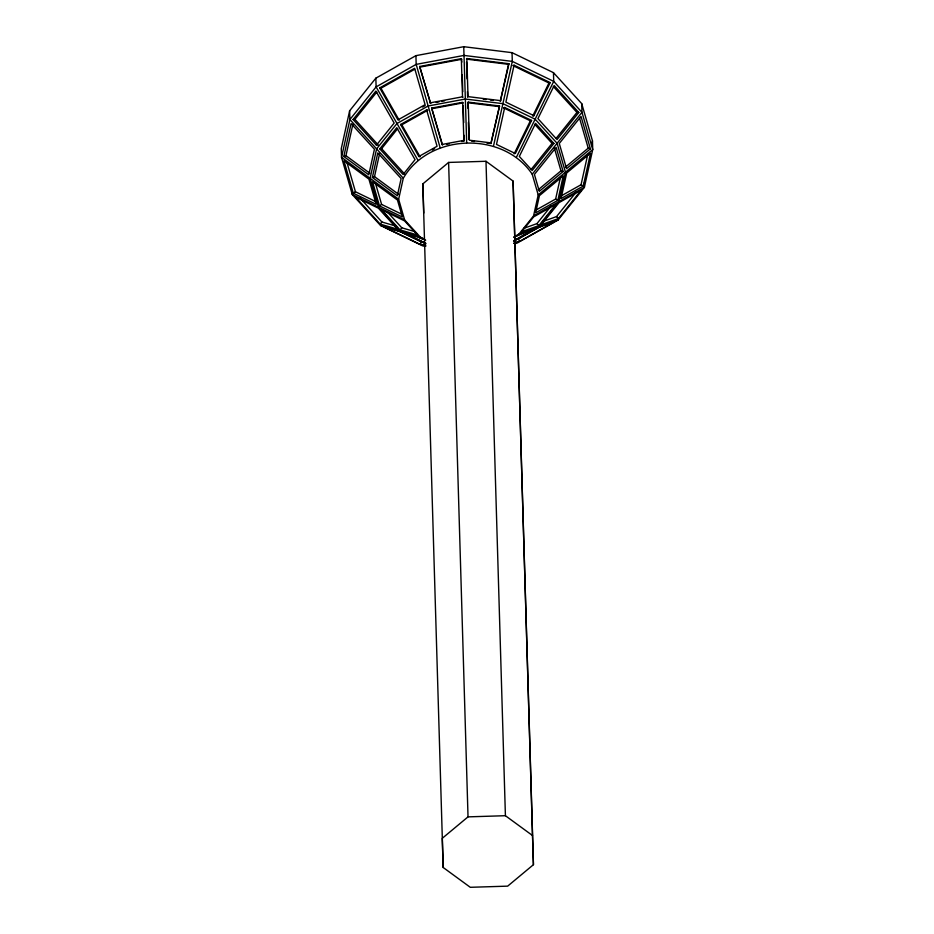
<?xml version="1.0" encoding="UTF-8"?>
<svg xmlns="http://www.w3.org/2000/svg" width="934" height="934" viewBox="0 0 934 934"><rect width="100%" height="100%" fill="white"/><g stroke="black" fill="none" stroke-linecap="round" stroke-linejoin="round"><path stroke-width="1.4" d="M514.085 243.26L518.078 242.501L558.147 219.992L584.369 187.349L592.728 149.545L592.471 140.824L581.707 103.604L553.465 72.654L512.042 52.666L463.743 46.7L415.922 55.655L375.853 78.164L349.631 110.807L341.272 148.611L341.529 157.344L352.293 194.552L380.535 225.503L421.958 245.49L425.962 246.004M343.805 156.492L351.091 123.557L374.441 149.207L368.778 174.798L343.805 156.492L345.942 155.686L352.924 124.117M372.362 177.437L377.791 152.896L401.13 178.557L397.335 195.755L372.362 177.437L374.499 176.631L379.624 153.456M424.153 238.964L420.312 237.108L404.62 219.91L398.643 199.234L403.29 178.231C429.453 133.2 503.298 130.947 532.228 174.238L538.206 194.902L533.559 215.906L518.989 234.049L514.05 236.827M535.906 210.115L555.648 199.012L560.47 177.203M557.843 200.355L563.272 175.825L539.432 195.65L535.637 212.835L557.843 200.355L555.648 199.012M561.311 195.825L581.053 184.734L587.731 154.542M591.537 145.015L592.471 140.824M583.248 186.076L590.533 153.141L566.704 172.965L561.042 198.557L583.248 186.076L581.053 184.734M499.55 105.986L490.934 143.544L499.55 105.986L468.203 102.11L467.969 108.367M508.528 64.329L500.32 101.281L508.937 63.71L466.86 58.515L466.451 59.134L508.528 64.329L508.937 63.71M493.526 145.938L512.299 61.399L512.042 52.666M504.699 107.468L496.491 144.42L515.323 153.503L531.586 120.439L504.699 107.468L503.496 107.854L530.372 120.825L531.586 120.439M514.085 65.205L505.878 102.156L533.921 115.676L550.184 82.612L514.085 65.205L512.883 65.59L548.97 82.998L550.184 82.612M425.764 243.774L401.55 232.087L384.166 227.02L420.253 244.428L421.397 241.894L424.059 242.233M514.12 153.888L530.372 120.825M548.97 82.998L532.719 116.061L533.921 115.676M516.537 157.04L553.722 81.375L553.465 72.654M353.075 119.505L375.912 91.065L394.16 123.066L376.414 145.167L353.075 119.505L354.908 119.33L376.822 92.022M379.776 148.856L396.787 127.666L415.035 159.667L403.114 174.518L379.776 148.856L381.609 148.681L397.721 128.6M531.248 169.311L552.087 143.381L553.909 143.451L532.17 170.513L519.327 156.433L535.579 123.358L553.909 143.451M556.115 138.36L576.955 112.43L578.788 112.5L557.038 139.563L537.926 118.606L554.177 85.531L578.788 112.5M532.228 174.238L581.964 112.337L581.707 103.604M523.787 228.34L536.957 223.611L551.282 205.772M538.848 225.584L555.858 204.406L533.653 216.886L521.732 231.725L538.848 225.584L536.957 223.611M543.366 221.311L556.536 216.595L576.628 191.563M558.427 218.568L581.263 190.127L559.057 202.608L541.311 224.709L558.427 218.568L556.536 216.595M380.161 224.102L397.545 229.169L378.433 208.212L355.562 197.132L380.161 224.102L381.924 222.012L395.304 225.911M400.056 229.892L417.44 234.971L404.597 220.891L381.726 209.811L400.056 229.892L401.818 227.814L415.198 231.714M443.183 867.488L422.833 183.881L448.612 162.434L485.995 161.278L513.081 181.079L533.442 864.686L507.664 886.144L470.281 887.3L443.183 867.488L442.261 838.312L468.027 816.865L505.411 815.709L532.508 835.521L533.442 864.686M538.206 189.765L560.96 170.84L563.132 171.517L539.303 191.342L534.411 174.424L556.15 147.362L563.132 171.517M565.467 167.081L588.222 148.156L590.393 148.833L566.564 168.657L559.279 143.474L581.018 116.411L590.393 148.833M538.206 194.902L592.728 149.545L581.964 112.337L553.722 81.375L512.299 61.399L464 55.421L416.179 64.376L376.11 86.897L349.9 119.54L341.529 157.344L398.643 199.234M353.321 193.221L376.192 204.301L368.907 179.106L343.946 160.8L353.321 193.221L355.434 191.739L375.76 201.592M379.484 205.9L402.356 216.98L397.464 200.051L372.503 181.745L379.484 205.9L381.597 204.418L401.935 214.271M379.718 87.901L414.626 68.287L425.098 104.655L397.966 119.902L379.718 87.901L380.955 88.216L414.614 69.303M422.623 107.048L425.098 105.659M400.593 124.502L426.604 109.897L427.83 110.2L401.83 124.817L400.593 124.502L418.841 156.503L420.078 156.807L401.83 124.817M418.841 156.503L437.065 146.264L426.604 109.897M432.22 149.989L434.649 148.623M533.559 215.906L584.369 187.349L584.229 182.982M514.284 236.944L535.042 228.748L513.992 240.587M513.933 237.423L523.834 231.854M513.642 241.03L538.568 227.02L558.964 201.627L565.467 172.23L557.096 143.287L535.135 119.202L502.912 103.662L465.342 99.027L428.146 105.986L396.985 123.498L376.6 148.88L370.086 178.289L378.457 207.231L400.417 231.305L424.912 243.12M514.074 241.03L537.505 227.873L554.621 221.732L519.713 241.346L514.377 242.35M515.743 239.384L518.417 238.882L542.105 225.573M518.989 234.049L558.147 219.992M419.67 66.489L430.586 103.44L419.67 66.489L461.338 58.679L461.875 62.099M420.125 67.073L461.793 59.274M430.142 102.857L462.517 96.797L462.96 97.381M436.213 102.39L439.038 101.864M441.852 101.339L444.666 100.802M431.648 108.087L462.68 102.285L463.859 140.392L442.109 144.455L431.648 108.087L442.553 145.05L442.109 144.455M432.092 108.683L463.136 102.868M446.639 144.291L449.359 143.778M461.594 141.489L464.303 140.976L464.128 135.337M513.863 243.295L518.078 242.501M376.414 145.167L378.247 144.98L354.908 119.33M500.729 100.662L468.027 96.622L466.86 58.515M483.263 99.167L486.112 99.518M490.373 100.043L493.21 100.405M467.794 102.728L499.141 106.604M491.342 142.925L469.37 140.217L468.203 102.11M471.717 141.174L474.46 141.513M486.812 143.042L489.556 143.381M421.958 245.49L424.795 245.84M420.253 244.428L425.589 245.105M380.535 225.503L420.312 237.108M423.954 239.104L404.048 232.823L425.811 243.319M414.159 234.597L425.682 240.166M419.261 237.54L423.09 239.384M396.903 230.079L421.397 241.894M404.62 219.91L352.293 194.552L352.2 191.645M345.942 155.686L369.771 173.164M374.499 176.631L398.328 194.109M553.302 86.5L576.955 112.43M534.715 124.35L552.087 143.381M387.341 211.948L401.818 227.814M360.162 198.16L381.924 222.012M381.609 148.681L404.947 174.331M403.29 178.231L349.9 119.54L349.631 110.807M380.955 88.216L399.203 120.206M417.86 160.099L376.11 86.897L375.853 78.164M518.417 238.882L519.713 241.346M579.629 118.443L588.222 148.156M554.364 148.027L560.96 170.84M375.386 182.947L381.597 204.418M347.226 163.368L355.434 191.739M440.112 147.595L416.179 64.376L415.922 55.655M422.833 183.881L423.767 213.057M466.533 61.948L467.058 78.888M467.455 91.59L467.619 97.241M468.401 122.482L468.926 139.423M466.685 142.622L463.743 46.7M462.272 74.802L462.785 91.73M463.217 105.694L463.743 122.634M461.338 58.679L462.517 96.797M513.081 181.079L532.508 835.521M485.995 161.278L505.411 815.709M448.612 162.434L468.027 816.865"/></g></svg>
